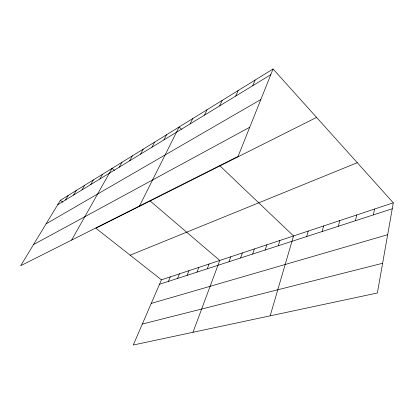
<?xml version="1.0" encoding="UTF-8"?>
<svg xmlns="http://www.w3.org/2000/svg" width="414" height="414" viewBox="0 0 414 414"><rect width="100%" height="100%" fill="white"/><g stroke="black" fill="none" stroke-linecap="round" stroke-linejoin="round"><path stroke-width="0.62" d="M393.3 202.819L377.366 292.993L133.261 345.017L161.439 279.823L393.3 202.819L273.069 68.983L60.418 200.283L20.7 265.705L238.06 156.425L273.069 68.983M373.366 214.907L374.53 209.049M355.44 220.719L356.708 214.969M338.398 226.251L339.754 220.6M322.175 231.514L323.608 225.961M306.712 236.529L308.218 231.074M270.156 315.846L293.531 235.954L219.974 165.9M278.28 245.75L279.905 240.477M265.183 250.004L266.849 244.814M252.628 254.077L254.341 248.969M240.591 257.979L242.34 252.954M229.03 261.731L230.815 256.783M192.991 332.287L219.746 260.458L150.132 200.966M207.254 268.795L209.096 263.997M196.986 272.127L198.849 267.397M187.097 275.336L188.981 270.678M177.565 278.425L179.464 273.835M252.737 85.688L255.102 80.078M168.379 281.406L170.294 276.883M235.726 96.074L238.164 90.537M219.668 105.875L222.168 100.411M204.49 115.139L207.036 109.751M190.119 123.91L192.707 118.601M139.534 205.96L179.117 126.994L181.446 129.215M163.923 139.901L166.573 134.736M151.959 147.203L154.629 142.111M140.548 154.168L143.239 149.143M129.665 160.813L132.366 155.855M119.263 167.158L121.975 162.272M71.632 240.099L112.039 168.41L114.445 170.47M99.8 179.039L102.517 174.289M90.682 184.608L93.398 179.919M81.931 189.948L84.647 185.322M73.537 195.072L76.248 190.507M65.474 199.993L68.175 195.491M57.717 204.728L270.792 74.67M46.109 223.845L260.83 99.546M33.539 244.555L249.735 127.258M316.57 117.4L95.877 228.207L161.439 279.823M130.162 255.195L357.266 162.707M159.514 284.283L392.244 208.78M151.239 303.421L387.664 234.702M142.323 324.048L382.619 263.268M60.418 200.283L62.933 202.265"/></g></svg>
